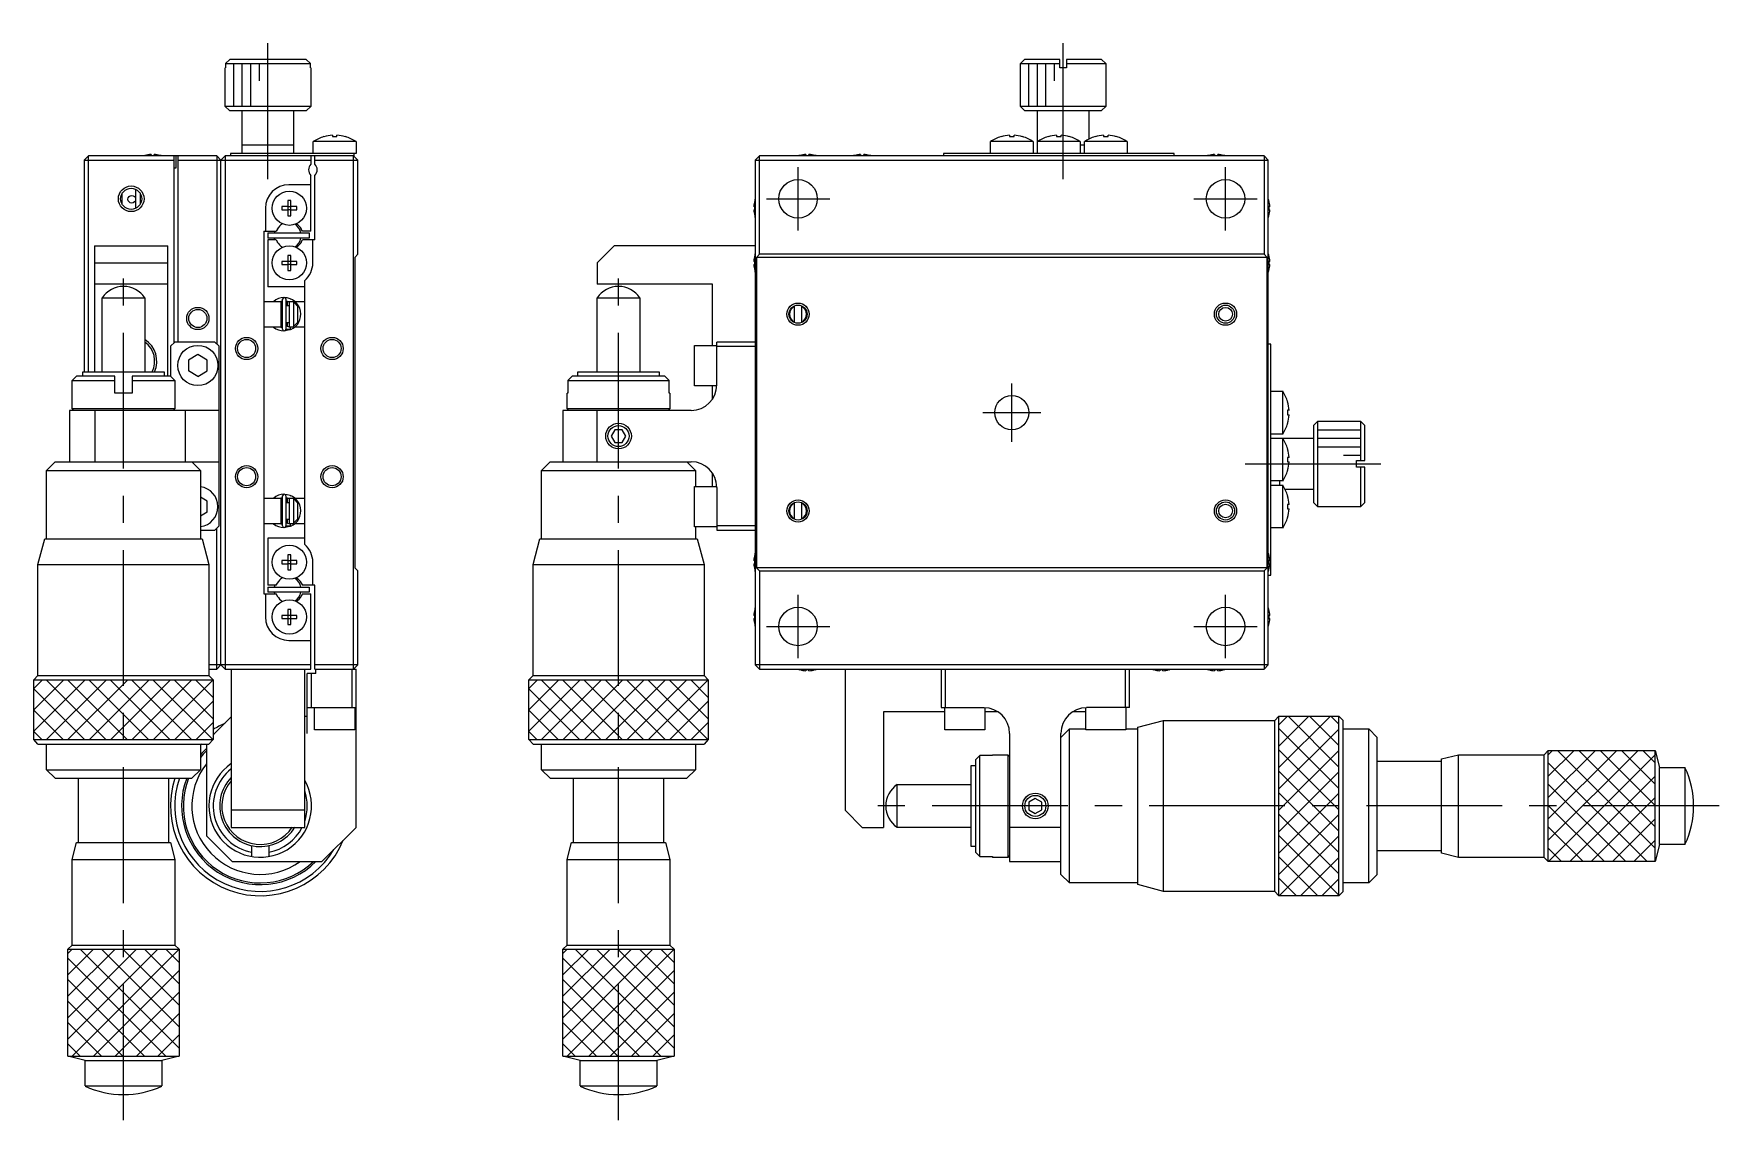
# Model space of a CAD drawing. Extents: x -2 to 409, y -8 to 273.
# Drawn here: x 212.3 to 409.4, y 77.9 to 205 of the extents above; entities that cross this region are included whole.
import ezdxf

# ---------------------------------------------------------------- set-up
doc = ezdxf.new("R2010")
doc.units = 0
doc.header["$LTSCALE"] = 0.5
doc.linetypes.add('CENTER', pattern=[50.8, 31.75, -6.35, 6.35, -6.35])
for name, color, linetype in [('MSM_CENTER', 1, 'CENTER'), ('MSM_CONTINUOUS', 7, 'CONTINUOUS'), ('MSM_NARROW', 5, 'CONTINUOUS')]:
    doc.layers.add(name, color=color, linetype=linetype)

msp = doc.modelspace()

# ---------------------------------------------------------------- linework, layer by layer
at = {"layer": 'MSM_CENTER'}
for p, q in [((239.7, 187.98), (239.7, 204.98)), ((332.7, 187.98), (332.7, 204.98)), ((301.7, 181.97), (301.7, 189.38)), ((351.7, 181.97), (351.7, 189.38)), ((298, 185.67), (305.4, 185.67)), ((348, 185.67), (355.4, 185.67)), ((222.8, 77.93), (222.8, 178.43)), ((280.7, 77.93), (280.7, 178.43)), ((326.7, 157.27), (326.7, 164.07)), ((323.3, 160.67), (330.1, 160.67)), ((354, 154.68), (371, 154.68)), ((301.7, 131.97), (301.7, 139.38)), ((351.7, 131.97), (351.7, 139.38)), ((298, 135.67), (305.4, 135.67)), ((348, 135.67), (355.4, 135.67)), ((409.45, 114.68), (308.95, 114.68))]:
    msp.add_line(p, q, dxfattribs=at)
at = {"layer": 'MSM_CONTINUOUS'}
for p, q in [((235.22, 201.98), (234.72, 201.48)), ((234.72, 201.48), (244.68, 201.48)), ((234.72, 201.48), (234.72, 200.98)), ((244.18, 201.98), (235.22, 201.98)), ((244.68, 201.48), (244.18, 201.98)), ((244.68, 200.98), (244.68, 201.48)), ((327.7, 201.48), (328.2, 201.98)), ((327.7, 201.48), (332.3, 201.48)), ((327.7, 196.48), (327.7, 201.48)), ((332.3, 201.98), (328.2, 201.98)), ((332.3, 200.98), (332.3, 201.98)), ((333.1, 201.98), (333.1, 200.98)), ((337.2, 201.98), (333.1, 201.98)), ((333.1, 201.48), (337.7, 201.48)), ((337.2, 201.98), (337.7, 201.48)), ((337.7, 201.48), (337.7, 196.48)), ((234.72, 200.98), (234.7, 200.98)), ((234.7, 196.48), (234.7, 200.98)), ((244.7, 200.98), (244.68, 200.98)), ((244.7, 200.98), (244.7, 196.48)), ((333.1, 200.98), (332.3, 200.98)), ((244.7, 196.48), (234.7, 196.48)), ((235.2, 195.98), (234.7, 196.48)), ((235.2, 195.98), (244.2, 195.98)), ((236.7, 190.98), (236.7, 195.98)), ((242.7, 195.98), (242.7, 190.98)), ((244.7, 196.48), (244.2, 195.98)), ((337.7, 196.48), (327.7, 196.48)), ((328.2, 195.98), (327.7, 196.48)), ((328.2, 195.98), (337.2, 195.98)), ((329.7, 190.98), (329.7, 195.98)), ((335.7, 195.98), (335.7, 192.66)), ((337.7, 196.48), (337.2, 195.98)), ((236.7, 191.98), (242.7, 191.98)), ((250, 192.37), (245, 192.37)), ((245, 190.98), (245, 192.37)), ((246.24, 192.94), (246.24, 192.94)), ((247.24, 193.11), (247.24, 192.94)), ((247.24, 192.94), (247.76, 192.94)), ((247.76, 192.94), (247.76, 193.11)), ((248.76, 192.94), (248.76, 192.94)), ((250, 192.37), (250, 190.98)), ((329.2, 192.37), (324.2, 192.37)), ((324.2, 190.98), (324.2, 192.37)), ((325.44, 192.94), (325.44, 192.94)), ((326.44, 193.11), (326.44, 192.94)), ((326.44, 192.94), (326.96, 192.94)), ((326.96, 192.94), (326.96, 193.11)), ((327.96, 192.94), (327.96, 192.94)), ((329.2, 192.37), (329.2, 190.98)), ((334.7, 192.37), (329.7, 192.37)), ((330.94, 192.94), (330.94, 192.94)), ((331.94, 193.11), (331.94, 192.94)), ((331.94, 192.94), (332.46, 192.94)), ((332.46, 192.94), (332.46, 193.11)), ((333.46, 192.94), (333.46, 192.94)), ((334.7, 192.37), (334.7, 190.98)), ((334.7, 191.98), (335.2, 191.98)), ((340.2, 192.37), (335.2, 192.37)), ((335.2, 190.98), (335.2, 192.37)), ((336.44, 192.94), (336.44, 192.94)), ((337.44, 193.11), (337.44, 192.94)), ((337.44, 192.94), (337.96, 192.94)), ((337.96, 192.94), (337.96, 193.11)), ((338.96, 192.94), (338.96, 192.94)), ((340.2, 192.37), (340.2, 190.98)), ((218.2, 190.18), (218.7, 190.68)), ((218.2, 190.18), (228.7, 190.18)), ((218.2, 190.18), (218.2, 165.43)), ((233.7, 190.68), (218.7, 190.68)), ((218.7, 165.43), (218.7, 190.68)), ((225.31, 190.75), (225.31, 190.74)), ((226.02, 190.86), (226.02, 190.74)), ((226.02, 190.74), (226.38, 190.74)), ((226.38, 190.74), (226.38, 190.86)), ((227.09, 190.74), (227.09, 190.75)), ((228.7, 190.68), (228.7, 168.83)), ((228.7, 189.28), (228.95, 189.28)), ((228.95, 189.28), (228.95, 190.68)), ((229.2, 168.92), (229.2, 190.68)), ((229.2, 190.18), (244.7, 190.18)), ((234.2, 190.18), (233.7, 190.68)), ((233.7, 190.68), (233.7, 168.73)), ((234.2, 190.18), (234.7, 190.68)), ((234.2, 131.18), (234.2, 190.18)), ((234.7, 190.68), (234.7, 130.68)), ((249.8, 190.68), (234.7, 190.68)), ((235.3, 190.98), (235.3, 190.68)), ((250, 190.98), (235.3, 190.98)), ((244.7, 190.68), (244.7, 189.74)), ((245.2, 189.74), (245.2, 190.68)), ((245.2, 190.18), (250.2, 190.18)), ((249.7, 130.68), (249.7, 190.68)), ((249.7, 190.68), (250.2, 190.18)), ((249.8, 190.68), (249.8, 190.98)), ((250.2, 179.18), (250.2, 190.18)), ((296.7, 190.18), (297.2, 190.68)), ((296.7, 190.18), (356.7, 190.18)), ((296.7, 190.18), (296.7, 131.18)), ((356.2, 190.68), (297.2, 190.68)), ((297.2, 179.18), (297.2, 190.68)), ((301.91, 190.75), (301.91, 190.74)), ((302.62, 190.86), (302.62, 190.74)), ((302.62, 190.74), (302.98, 190.74)), ((302.98, 190.74), (302.98, 190.86)), ((303.69, 190.74), (303.69, 190.75)), ((308.31, 190.75), (308.31, 190.74)), ((309.02, 190.86), (309.02, 190.74)), ((309.02, 190.74), (309.38, 190.74)), ((309.38, 190.74), (309.38, 190.86)), ((310.09, 190.74), (310.09, 190.75)), ((318.7, 190.98), (318.7, 190.68)), ((345.7, 190.98), (318.7, 190.98)), ((345.7, 190.68), (345.7, 190.98)), ((349.71, 190.75), (349.71, 190.74)), ((350.42, 190.86), (350.42, 190.74)), ((350.42, 190.74), (350.78, 190.74)), ((350.78, 190.74), (350.78, 190.86)), ((351.49, 190.74), (351.49, 190.75)), ((356.2, 190.68), (356.2, 179.18)), ((356.2, 190.68), (356.7, 190.18)), ((356.7, 131.18), (356.7, 190.18)), ((244.7, 187.32), (242.15, 187.32)), ((244.7, 181.88), (244.7, 188.41)), ((245.2, 180.88), (245.2, 188.41)), ((222.66, 184.99), (222.66, 186.36)), ((224.2, 186.76), (224.2, 184.59)), ((224.74, 186.36), (224.74, 184.99)), ((242.02, 185.46), (242.02, 184.76)), ((242.38, 185.46), (242.02, 185.46)), ((242.38, 184.76), (242.38, 185.46)), ((296.63, 185.46), (296.63, 185.46)), ((356.77, 185.46), (356.77, 185.46)), ((239.4, 184.57), (239.4, 181.88)), ((241.31, 184.76), (241.31, 184.39)), ((242.02, 184.76), (241.31, 184.76)), ((241.31, 184.39), (242.02, 184.39)), ((242.03, 184.74), (242.02, 184.76)), ((242.03, 184.41), (242.02, 184.39)), ((242.02, 184.39), (242.02, 183.69)), ((242.02, 183.69), (242.38, 183.69)), ((242.37, 184.74), (242.03, 184.74)), ((242.03, 184.74), (242.03, 184.41)), ((242.03, 184.41), (242.37, 184.41)), ((242.37, 184.74), (242.38, 184.76)), ((242.37, 184.41), (242.37, 184.74)), ((242.37, 184.41), (242.38, 184.39)), ((243.09, 184.76), (242.38, 184.76)), ((242.38, 184.39), (243.09, 184.39)), ((242.38, 183.69), (242.38, 184.39)), ((243.09, 184.39), (243.09, 184.76)), ((296.63, 184.76), (296.51, 184.76)), ((296.51, 184.39), (296.63, 184.39)), ((296.63, 184.39), (296.63, 184.76)), ((296.63, 183.69), (296.63, 183.69)), ((356.77, 184.76), (356.77, 184.39)), ((356.89, 184.76), (356.77, 184.76)), ((356.77, 184.39), (356.89, 184.39)), ((356.77, 183.69), (356.77, 183.69)), ((239.2, 181.88), (239.2, 139.48)), ((239.2, 181.88), (240.65, 181.88)), ((239.7, 181.68), (244.5, 181.68)), ((239.7, 181.68), (239.7, 181.07)), ((240.8, 182.14), (240.65, 181.88)), ((243.75, 181.88), (243.6, 182.14)), ((244.7, 181.88), (243.75, 181.88)), ((244.5, 181.68), (244.5, 181.07)), ((219.4, 180.18), (228, 180.18)), ((219.4, 180.18), (219.4, 165.43)), ((228, 164.93), (228, 180.18)), ((244.5, 181.07), (239.7, 181.07)), ((239.7, 180.88), (239.7, 175.38)), ((240.65, 180.88), (239.7, 180.88)), ((240.65, 180.88), (240.8, 180.61)), ((243.6, 180.61), (243.75, 180.88)), ((245.2, 180.88), (243.75, 180.88)), ((244.95, 178.18), (244.95, 180.88)), ((278.2, 178.18), (280.2, 180.18)), ((296.7, 180.18), (280.2, 180.18)), ((219.4, 178.18), (228, 178.18)), ((241.31, 178.36), (241.31, 178)), ((242.02, 178.36), (241.31, 178.36)), ((241.31, 178), (242.02, 178)), ((242.38, 179.06), (242.02, 179.06)), ((242.02, 179.06), (242.02, 178.36)), ((242.03, 178.34), (242.02, 178.36)), ((242.03, 178.01), (242.02, 178)), ((242.02, 178), (242.02, 177.29)), ((242.03, 178.34), (242.03, 178.01)), ((242.37, 178.34), (242.03, 178.34)), ((242.03, 178.01), (242.37, 178.01)), ((242.37, 178.34), (242.38, 178.36)), ((242.37, 178.01), (242.37, 178.34)), ((242.37, 178.01), (242.38, 178)), ((242.38, 178.36), (242.38, 179.06)), ((243.09, 178.36), (242.38, 178.36)), ((242.38, 178), (243.09, 178)), ((242.38, 177.29), (242.38, 178)), ((243.09, 178), (243.09, 178.36)), ((250.2, 179.18), (249.85, 178.82)), ((249.85, 178.82), (249.85, 142.53)), ((278.2, 178.18), (278.2, 175.68)), ((296.63, 178.36), (296.51, 178.36)), ((296.51, 178), (296.63, 178)), ((296.63, 179.06), (296.63, 179.06)), ((296.63, 178), (296.63, 178.36)), ((297.2, 179.18), (296.85, 178.82)), ((356.55, 178.82), (296.85, 178.82)), ((296.85, 178.82), (296.85, 142.53)), ((356.2, 179.18), (297.2, 179.18)), ((356.55, 178.82), (356.2, 179.18)), ((356.55, 142.53), (356.55, 178.82)), ((356.77, 179.06), (356.77, 179.06)), ((356.77, 178.36), (356.77, 178)), ((356.89, 178.36), (356.77, 178.36)), ((356.77, 178), (356.89, 178)), ((228, 175.68), (219.4, 175.68)), ((242.02, 177.29), (242.38, 177.29)), ((244, 145.25), (244, 176.1)), ((291.7, 175.68), (278.2, 175.68)), ((291.7, 168.53), (291.7, 175.68)), ((296.63, 177.29), (296.63, 177.29)), ((356.77, 177.29), (356.77, 177.29)), ((220.3, 174.08), (225.3, 174.08)), ((220.3, 165.43), (220.3, 174.08)), ((225.3, 174.08), (225.3, 165.43)), ((239.2, 173.68), (241.2, 173.68)), ((244, 175.38), (239.7, 175.38)), ((241.2, 173.68), (241.19, 173.68)), ((241.4, 173.72), (241.2, 173.68)), ((241.2, 173.68), (241.2, 170.67)), ((241.4, 170.42), (241.4, 173.93)), ((241.8, 173.93), (241.8, 170.42)), ((242.2, 173.61), (241.8, 173.72)), ((242, 173.18), (242, 173.61)), ((242.2, 170.67), (242.2, 173.68)), ((242.2, 173.68), (242.7, 173.68)), ((242.31, 173.99), (242.36, 173.96)), ((242.7, 173.68), (242.7, 170.67)), ((243.2, 173.09), (242.7, 173.62)), ((242.84, 173.68), (244, 173.68)), ((278.2, 174.08), (283.2, 174.08)), ((278.2, 165.43), (278.2, 174.08)), ((283.2, 174.08), (283.2, 165.43)), ((241.2, 173.18), (241.4, 173.18)), ((241.8, 173.18), (242.2, 173.18)), ((243.2, 171.26), (243.2, 173.09)), ((301.3, 171.18), (301.3, 173.17)), ((302.1, 173.17), (302.1, 171.18)), ((241.2, 170.67), (239.2, 170.67)), ((241.19, 170.67), (241.2, 170.67)), ((241.4, 171.18), (241.2, 171.18)), ((241.2, 170.67), (241.4, 170.63)), ((242.31, 170.37), (241.63, 170.23)), ((242.36, 170.39), (241.79, 170.4)), ((242.2, 171.18), (241.8, 171.18)), ((242, 170.74), (242, 171.18)), ((242.7, 170.67), (242.2, 170.67)), ((242.31, 170.61), (242.28, 170.67)), ((242.37, 170.39), (242.31, 170.61)), ((242.37, 170.39), (242.36, 170.39)), ((242.4, 170.4), (242.37, 170.39)), ((242.37, 170.39), (242.37, 170.39)), ((242.37, 170.39), (242.37, 170.39)), ((242.7, 170.73), (243.2, 171.26)), ((244, 170.67), (242.84, 170.67)), ((228.3, 168.43), (228.8, 168.92)), ((228.3, 168.43), (228.3, 164.93)), ((233.5, 168.92), (228.8, 168.92)), ((233.5, 168.92), (234, 168.43)), ((234, 147.43), (234, 168.43)), ((289.6, 163.82), (289.6, 168.53)), ((289.6, 168.53), (292.2, 168.53)), ((292.2, 163.93), (292.2, 168.92)), ((296.7, 168.92), (292.2, 168.92)), ((292.2, 168.43), (296.7, 168.43)), ((357, 168.67), (356.7, 168.67)), ((357, 141.68), (357, 168.67)), ((231.5, 167.45), (230.4, 166.81)), ((230.4, 166.81), (230.4, 165.54)), ((232.6, 166.81), (231.5, 167.45)), ((232.6, 165.54), (232.6, 166.81)), ((216.8, 164.43), (217.3, 164.93)), ((216.8, 164.43), (221.8, 164.43)), ((216.8, 161.13), (216.8, 164.43)), ((221.8, 164.93), (217.3, 164.93)), ((218.05, 165.43), (227.55, 165.43)), ((218.05, 164.93), (218.05, 165.43)), ((221.8, 162.93), (221.8, 164.93)), ((223.8, 164.93), (223.8, 162.93)), ((228.3, 164.93), (223.8, 164.93)), ((223.8, 164.43), (228.8, 164.43)), ((227.55, 165.43), (227.55, 164.93)), ((228.3, 164.93), (228.8, 164.43)), ((228.8, 164.43), (228.8, 161.13)), ((231.5, 164.9), (230.4, 165.54)), ((231.5, 164.9), (232.6, 165.54)), ((275.29, 164.93), (274.78, 164.43)), ((274.78, 164.43), (286.62, 164.43)), ((274.78, 164.43), (274.78, 162.93)), ((286.11, 164.93), (275.29, 164.93)), ((275.95, 165.43), (285.45, 165.43)), ((275.95, 164.93), (275.95, 165.43)), ((285.45, 165.43), (285.45, 164.93)), ((286.62, 164.43), (286.11, 164.93)), ((286.62, 162.93), (286.62, 164.43)), ((292.2, 163.82), (289.6, 163.82)), ((291.7, 162.27), (291.7, 163.82)), ((223.8, 162.93), (221.8, 162.93)), ((274.78, 162.93), (274.7, 162.93)), ((274.7, 161.13), (274.7, 162.93)), ((286.7, 162.93), (286.62, 162.93)), ((286.7, 162.93), (286.7, 161.13)), ((357, 163.18), (358.39, 163.18)), ((358.39, 158.17), (358.39, 163.18)), ((358.97, 161.94), (358.96, 161.93)), ((234, 160.93), (216.5, 160.93)), ((216.5, 160.93), (216.5, 154.93)), ((228.8, 161.13), (216.8, 161.13)), ((217, 160.93), (216.8, 161.13)), ((219.5, 154.93), (219.5, 160.93)), ((228.8, 161.13), (228.6, 160.93)), ((230, 160.93), (230, 154.93)), ((274.2, 160.93), (274.2, 154.93)), ((289.2, 160.93), (274.2, 160.93)), ((286.7, 161.13), (274.7, 161.13)), ((274.9, 160.93), (274.7, 161.13)), ((278.2, 154.93), (278.2, 160.93)), ((286.7, 161.13), (286.5, 160.93)), ((358.96, 160.94), (358.96, 160.42)), ((359.13, 160.94), (358.96, 160.94)), ((358.96, 160.42), (359.13, 160.42)), ((280.27, 158.67), (279.83, 157.93)), ((279.83, 157.93), (280.27, 157.18)), ((281.13, 158.67), (280.27, 158.67)), ((281.57, 157.93), (281.13, 158.67)), ((281.13, 157.18), (281.57, 157.93)), ((358.39, 158.17), (357, 158.17)), ((358.96, 159.42), (358.97, 159.41)), ((362, 159.18), (362.5, 159.68)), ((362, 159.18), (362, 150.17)), ((362.5, 149.67), (362.5, 159.68)), ((362.5, 159.68), (367.5, 159.68)), ((367.5, 159.68), (367.5, 155.07)), ((367.5, 159.68), (368, 159.18)), ((368, 155.07), (368, 159.18)), ((280.27, 157.18), (281.13, 157.18)), ((357, 157.68), (362, 157.68)), ((358.39, 152.68), (358.39, 157.68)), ((358.97, 156.44), (358.96, 156.43)), ((213.8, 153.92), (214.8, 154.93)), ((213.8, 153.92), (231.8, 153.92)), ((213.8, 145.93), (213.8, 153.92)), ((214.8, 154.93), (234, 154.93)), ((230.8, 154.93), (231.8, 153.92)), ((231.8, 153.92), (231.8, 145.93)), ((271.7, 153.92), (272.7, 154.93)), ((271.7, 153.92), (289.7, 153.92)), ((271.7, 145.93), (271.7, 153.92)), ((272.7, 154.93), (289.2, 154.93)), ((288.7, 154.93), (289.7, 153.92)), ((289.7, 153.92), (289.7, 152.03)), ((358.96, 155.44), (358.96, 154.92)), ((359.13, 155.44), (358.96, 155.44)), ((358.96, 154.92), (359.13, 154.92)), ((358.96, 153.92), (358.97, 153.91)), ((367, 154.28), (367, 155.07)), ((367, 155.07), (368, 155.07)), ((368, 154.28), (367, 154.28)), ((367.5, 154.28), (367.5, 149.67)), ((368, 150.17), (368, 154.28)), ((289.6, 147.32), (289.6, 152.03)), ((289.6, 152.03), (292.2, 152.03)), ((291.7, 152.03), (291.7, 153.58)), ((292.2, 151.93), (292.2, 146.93)), ((358.39, 152.68), (357, 152.68)), ((357, 152.17), (358.39, 152.17)), ((358, 152.68), (358, 152.17)), ((358.39, 147.18), (358.39, 152.17)), ((232.6, 150.31), (231.8, 150.77)), ((232.6, 149.04), (232.6, 150.31)), ((239.2, 150.68), (241.2, 150.68)), ((241.2, 150.68), (241.19, 150.68)), ((241.4, 150.72), (241.2, 150.68)), ((241.2, 150.68), (241.2, 147.67)), ((241.2, 150.17), (241.4, 150.17)), ((241.4, 147.43), (241.4, 150.93)), ((241.8, 150.93), (241.8, 147.43)), ((242.2, 150.61), (241.8, 150.72)), ((241.8, 150.17), (242.2, 150.17)), ((242, 150.17), (242, 150.61)), ((242.2, 147.67), (242.2, 150.68)), ((242.2, 150.68), (242.7, 150.68)), ((242.31, 150.99), (242.36, 150.96)), ((242.7, 150.68), (242.7, 147.67)), ((243.2, 150.09), (242.7, 150.62)), ((242.84, 150.68), (244, 150.68)), ((243.2, 148.26), (243.2, 150.09)), ((301.3, 148.18), (301.3, 150.17)), ((302.1, 150.17), (302.1, 148.18)), ((362, 151.68), (358.68, 151.68)), ((358.97, 150.94), (358.96, 150.93)), ((358.96, 149.94), (358.96, 149.42)), ((359.13, 149.94), (358.96, 149.94)), ((362.5, 149.67), (362, 150.17)), ((368, 150.17), (367.5, 149.67)), ((232.6, 149.04), (231.8, 148.58)), ((241.4, 148.18), (241.2, 148.18)), ((242.2, 148.18), (241.8, 148.18)), ((242, 147.74), (242, 148.18)), ((242.7, 147.73), (243.2, 148.26)), ((358.96, 149.42), (359.13, 149.42)), ((358.96, 148.42), (358.97, 148.41)), ((367.5, 149.67), (362.5, 149.67)), ((212.8, 142.93), (213.6, 145.93)), ((213.6, 145.93), (232, 145.93)), ((231.8, 146.93), (233.5, 146.93)), ((232, 145.93), (232.8, 142.93)), ((234, 147.43), (233.5, 146.93)), ((233.7, 130.68), (233.7, 147.13)), ((241.2, 147.67), (239.2, 147.67)), ((244, 145.98), (239.7, 145.98)), ((239.7, 145.98), (239.7, 140.48)), ((241.19, 147.67), (241.2, 147.67)), ((241.2, 147.67), (241.4, 147.63)), ((242.31, 147.37), (241.63, 147.23)), ((242.36, 147.39), (241.79, 147.4)), ((242.7, 147.67), (242.2, 147.67)), ((242.31, 147.61), (242.28, 147.67)), ((242.37, 147.39), (242.31, 147.61)), ((242.37, 147.39), (242.36, 147.39)), ((242.4, 147.4), (242.37, 147.39)), ((242.37, 147.39), (242.37, 147.39)), ((242.37, 147.39), (242.37, 147.39)), ((244, 147.67), (242.84, 147.67)), ((270.7, 142.93), (271.5, 145.93)), ((271.5, 145.93), (289.9, 145.93)), ((292.2, 147.32), (289.6, 147.32)), ((289.7, 147.32), (289.7, 145.93)), ((289.9, 145.93), (290.7, 142.93)), ((296.7, 147.43), (292.2, 147.43)), ((292.2, 146.93), (296.7, 146.93)), ((358.39, 147.18), (357, 147.18)), ((242.38, 144.06), (242.02, 144.06)), ((242.02, 144.06), (242.02, 143.36)), ((242.38, 143.36), (242.38, 144.06)), ((296.63, 144.06), (296.63, 144.06)), ((356.77, 144.06), (356.77, 144.06)), ((212.8, 142.93), (232.8, 142.93)), ((212.8, 129.93), (212.8, 142.93)), ((232.8, 142.93), (232.8, 129.93)), ((241.31, 143.36), (241.31, 143)), ((242.02, 143.36), (241.31, 143.36)), ((241.31, 143), (242.02, 143)), ((242.03, 143.34), (242.02, 143.36)), ((242.03, 143.01), (242.02, 143)), ((242.02, 143), (242.02, 142.29)), ((242.02, 142.29), (242.38, 142.29)), ((242.03, 143.34), (242.03, 143.01)), ((242.37, 143.34), (242.03, 143.34)), ((242.03, 143.01), (242.37, 143.01)), ((242.37, 143.34), (242.38, 143.36)), ((242.37, 143.01), (242.37, 143.34)), ((242.37, 143.01), (242.38, 143)), ((243.09, 143.36), (242.38, 143.36)), ((242.38, 143), (243.09, 143)), ((242.38, 142.29), (242.38, 143)), ((243.09, 143), (243.09, 143.36)), ((244.95, 140.48), (244.95, 143.18)), ((249.85, 142.53), (250.2, 142.18)), ((250.2, 131.18), (250.2, 142.18)), ((270.7, 142.93), (290.7, 142.93)), ((270.7, 129.93), (270.7, 142.93)), ((290.7, 142.93), (290.7, 129.93)), ((296.63, 143.36), (296.51, 143.36)), ((296.51, 143), (296.63, 143)), ((296.63, 143), (296.63, 143.36)), ((296.63, 142.29), (296.63, 142.29)), ((356.55, 142.53), (296.85, 142.53)), ((296.85, 142.53), (297.2, 142.18)), ((297.2, 142.18), (356.2, 142.18)), ((297.2, 142.18), (297.2, 130.68)), ((356.2, 142.18), (356.55, 142.53)), ((356.2, 142.18), (356.2, 130.68)), ((356.77, 143.36), (356.77, 143)), ((356.89, 143.36), (356.77, 143.36)), ((356.77, 143), (356.89, 143)), ((356.77, 142.29), (356.77, 142.29)), ((240.65, 140.48), (239.7, 140.48)), ((239.7, 140.28), (244.5, 140.28)), ((239.7, 140.28), (239.7, 139.68)), ((240.65, 140.48), (240.8, 140.74)), ((243.6, 140.74), (243.75, 140.48)), ((245.2, 140.48), (243.75, 140.48)), ((244.5, 140.28), (244.5, 139.68)), ((245.2, 130.68), (245.2, 140.48)), ((356.7, 141.68), (357, 141.68)), ((239.2, 139.48), (240.65, 139.48)), ((239.4, 139.48), (239.4, 136.78)), ((244.5, 139.68), (239.7, 139.68)), ((240.8, 139.21), (240.65, 139.48)), ((243.75, 139.48), (243.6, 139.21)), ((243.75, 139.48), (244.7, 139.48)), ((244.7, 130.68), (244.7, 139.48)), ((241.31, 136.96), (241.31, 136.59)), ((242.02, 136.96), (241.31, 136.96)), ((241.31, 136.59), (242.02, 136.59)), ((242.02, 137.66), (242.02, 136.96)), ((242.38, 137.66), (242.02, 137.66)), ((242.03, 136.94), (242.02, 136.96)), ((242.03, 136.61), (242.02, 136.59)), ((242.02, 136.59), (242.02, 135.89)), ((242.37, 136.94), (242.03, 136.94)), ((242.03, 136.94), (242.03, 136.61)), ((242.03, 136.61), (242.37, 136.61)), ((242.37, 136.94), (242.38, 136.96)), ((242.37, 136.61), (242.37, 136.94)), ((242.37, 136.61), (242.38, 136.59)), ((242.38, 136.96), (242.38, 137.66)), ((243.09, 136.96), (242.38, 136.96)), ((242.38, 136.59), (243.09, 136.59)), ((242.38, 135.89), (242.38, 136.59)), ((243.09, 136.59), (243.09, 136.96)), ((296.63, 136.96), (296.51, 136.96)), ((296.51, 136.59), (296.63, 136.59)), ((296.63, 137.66), (296.63, 137.66)), ((296.63, 136.59), (296.63, 136.96)), ((356.77, 137.66), (356.77, 137.66)), ((356.77, 136.96), (356.77, 136.59)), ((356.89, 136.96), (356.77, 136.96)), ((356.77, 136.59), (356.89, 136.59)), ((242.02, 135.89), (242.38, 135.89)), ((296.63, 135.89), (296.63, 135.89)), ((356.77, 135.89), (356.77, 135.89)), ((242.15, 134.03), (244.7, 134.03)), ((244.7, 131.18), (232.8, 131.18)), ((232.8, 130.68), (233.7, 130.68)), ((234.2, 131.18), (233.7, 130.68)), ((234.2, 131.18), (234.7, 130.68)), ((234.7, 130.68), (244.7, 130.68)), ((235.4, 130.68), (235.4, 112.17)), ((244, 112.17), (244, 130.68)), ((245.3, 130.17), (244.3, 130.17)), ((244.3, 123.17), (244.3, 130.17)), ((244.8, 126.18), (244.8, 130.17)), ((250.2, 131.18), (245.2, 131.18)), ((245.2, 130.68), (250, 130.68)), ((245.3, 130.17), (245.3, 130.68)), ((249.5, 130.68), (249.5, 126.18)), ((250.2, 131.18), (249.7, 130.68)), ((250, 112.17), (250, 130.68)), ((356.7, 131.18), (296.7, 131.18)), ((297.2, 130.68), (296.7, 131.18)), ((297.2, 130.68), (356.2, 130.68)), ((301.91, 130.61), (301.91, 130.6)), ((302.62, 130.61), (302.62, 130.49)), ((302.98, 130.61), (302.62, 130.61)), ((302.98, 130.49), (302.98, 130.61)), ((303.69, 130.6), (303.69, 130.61)), ((307.2, 130.68), (307.2, 114.17)), ((318.45, 130.68), (318.45, 126.18)), ((318.95, 126.18), (318.95, 130.68)), ((339.95, 130.68), (339.95, 126.18)), ((340.45, 126.18), (340.45, 130.68)), ((343.31, 130.61), (343.31, 130.6)), ((344.02, 130.61), (344.02, 130.49)), ((344.38, 130.61), (344.02, 130.61)), ((344.38, 130.49), (344.38, 130.61)), ((345.09, 130.6), (345.09, 130.61)), ((349.71, 130.61), (349.71, 130.6)), ((350.42, 130.61), (350.42, 130.49)), ((350.78, 130.61), (350.42, 130.61)), ((350.78, 130.49), (350.78, 130.61)), ((351.49, 130.6), (351.49, 130.61)), ((356.7, 131.18), (356.2, 130.68)), ((212.3, 129.42), (212.8, 129.93)), ((212.3, 129.42), (233.3, 129.42)), ((212.3, 122.43), (212.3, 129.42)), ((212.8, 129.93), (232.8, 129.93)), ((232.8, 129.93), (233.3, 129.42)), ((233.3, 129.42), (233.3, 122.43)), ((270.2, 129.42), (270.7, 129.93)), ((270.2, 129.42), (291.2, 129.42)), ((270.2, 122.43), (270.2, 129.42)), ((270.7, 129.93), (290.7, 129.93)), ((290.7, 129.93), (291.2, 129.42)), ((291.2, 129.42), (291.2, 122.43)), ((233.3, 122.98), (235.4, 125.08)), ((244, 125.17), (244.3, 125.17)), ((244.3, 126.18), (250, 126.18)), ((245.15, 123.58), (245.15, 126.18)), ((249.85, 126.18), (249.85, 123.58)), ((311.7, 125.67), (311.7, 112.17)), ((318.85, 125.67), (311.7, 125.67)), ((318.45, 126.18), (323.45, 126.18)), ((318.85, 123.58), (318.85, 126.18)), ((323.55, 126.17), (323.55, 123.58)), ((325.11, 125.67), (323.55, 125.67)), ((335.35, 125.67), (333.79, 125.67)), ((335.35, 123.58), (335.35, 126.17)), ((340.45, 126.18), (335.45, 126.18)), ((340.05, 126.18), (340.05, 123.58)), ((341.45, 123.88), (344.45, 124.68)), ((344.45, 104.67), (344.45, 124.68)), ((344.45, 124.68), (357.45, 124.68)), ((357.45, 124.68), (357.95, 125.17)), ((357.45, 104.67), (357.45, 124.68)), ((357.95, 104.18), (357.95, 125.17)), ((357.95, 125.17), (364.95, 125.17)), ((364.95, 104.18), (364.95, 125.17)), ((364.95, 125.17), (365.45, 124.68)), ((365.45, 104.67), (365.45, 124.68)), ((212.3, 122.43), (233.3, 122.43)), ((212.8, 121.92), (212.3, 122.43)), ((233.3, 122.43), (232.8, 121.92)), ((249.85, 123.58), (245.15, 123.58)), ((270.2, 122.43), (291.2, 122.43)), ((270.7, 121.92), (270.2, 122.43)), ((291.2, 122.43), (290.7, 121.92)), ((323.55, 123.58), (318.85, 123.58)), ((326.45, 123.17), (326.45, 108.17)), ((332.45, 122.67), (333.45, 123.68)), ((332.45, 106.68), (332.45, 123.17)), ((333.45, 105.67), (333.45, 123.68)), ((333.45, 123.68), (335.35, 123.68)), ((340.05, 123.58), (335.35, 123.58)), ((340.05, 123.68), (341.45, 123.68)), ((341.45, 105.48), (341.45, 123.88)), ((365.45, 123.68), (368.45, 123.68)), ((368.45, 105.67), (368.45, 123.68)), ((368.45, 123.68), (369.45, 122.67)), ((369.45, 106.68), (369.45, 122.67)), ((212.8, 121.92), (232.8, 121.92)), ((213.8, 118.92), (213.8, 121.92)), ((231.8, 121.92), (231.8, 118.92)), ((232.5, 121.92), (232.5, 111.17)), ((270.7, 121.92), (290.7, 121.92)), ((271.7, 118.92), (271.7, 121.92)), ((289.7, 121.92), (289.7, 118.92)), ((322.95, 120.59), (322.45, 120.08)), ((324.45, 120.59), (322.95, 120.59)), ((322.95, 108.76), (322.95, 120.59)), ((324.45, 120.67), (324.45, 120.59)), ((324.45, 120.67), (326.25, 120.67)), ((326.25, 120.67), (326.25, 108.67)), ((326.25, 120.67), (326.45, 120.48)), ((376.95, 120.17), (378.95, 120.67)), ((378.95, 108.67), (378.95, 120.67)), ((378.95, 120.67), (388.95, 120.67)), ((388.95, 120.67), (389.45, 121.17)), ((388.95, 108.67), (388.95, 120.67)), ((389.45, 108.17), (389.45, 121.17)), ((389.45, 121.17), (401.95, 121.17)), ((401.95, 108.17), (401.95, 121.17)), ((401.95, 121.17), (402.45, 119.18)), ((213.8, 118.92), (231.8, 118.92)), ((214.8, 117.92), (213.8, 118.92)), ((231.8, 118.92), (230.8, 117.92)), ((271.7, 118.92), (289.7, 118.92)), ((272.7, 117.92), (271.7, 118.92)), ((289.7, 118.92), (288.7, 117.92)), ((321.95, 109.92), (321.95, 119.42)), ((321.95, 119.42), (322.45, 119.42)), ((322.45, 120.08), (322.45, 109.27)), ((369.45, 119.93), (376.95, 119.93)), ((376.95, 109.17), (376.95, 120.17)), ((402.45, 110.18), (402.45, 119.18)), ((402.45, 119.18), (405.44, 119.18)), ((405.44, 110.18), (405.44, 119.18)), ((214.8, 117.92), (230.8, 117.92)), ((217.55, 110.42), (217.55, 117.92)), ((228.05, 117.92), (228.05, 110.42)), ((272.7, 117.92), (288.7, 117.92)), ((275.45, 110.42), (275.45, 117.92)), ((285.95, 117.92), (285.95, 110.42)), ((313.29, 112.17), (313.29, 117.17)), ((313.29, 117.17), (321.95, 117.17)), ((329.45, 115.54), (328.7, 115.11)), ((328.7, 115.11), (328.7, 114.24)), ((330.2, 115.11), (329.45, 115.54)), ((330.2, 114.24), (330.2, 115.11)), ((244, 114.17), (235.4, 114.17)), ((309.2, 112.17), (307.2, 114.17)), ((328.7, 114.24), (329.45, 113.81)), ((329.45, 113.81), (330.2, 114.24)), ((216.8, 108.42), (217.3, 110.42)), ((217.3, 110.42), (228.3, 110.42)), ((228.3, 110.42), (228.8, 108.42)), ((235.5, 108.17), (232.5, 111.17)), ((235.4, 112.17), (244, 112.17)), ((250, 112.17), (246, 108.17)), ((274.7, 108.42), (275.2, 110.42)), ((275.2, 110.42), (286.2, 110.42)), ((286.2, 110.42), (286.7, 108.42)), ((309.2, 112.17), (311.7, 112.17)), ((321.95, 112.17), (313.29, 112.17)), ((332.45, 112.17), (326.45, 112.17)), ((237.8, 108.76), (237.8, 110.03)), ((239.8, 110.03), (239.8, 108.76)), ((322.45, 109.92), (321.95, 109.92)), ((322.45, 109.27), (322.95, 108.76)), ((322.95, 108.76), (324.45, 108.76)), ((324.45, 108.76), (324.45, 108.67)), ((326.25, 108.67), (324.45, 108.67)), ((326.45, 108.88), (326.25, 108.67)), ((376.95, 109.42), (369.45, 109.42)), ((378.95, 108.67), (376.95, 109.17)), ((388.95, 108.67), (378.95, 108.67)), ((389.45, 108.17), (388.95, 108.67)), ((402.45, 110.18), (401.95, 108.17)), ((405.44, 110.18), (402.45, 110.18)), ((216.8, 108.42), (228.8, 108.42)), ((216.8, 98.42), (216.8, 108.42)), ((228.8, 108.42), (228.8, 98.42)), ((235.5, 108.17), (246, 108.17)), ((274.7, 108.42), (286.7, 108.42)), ((274.7, 98.42), (274.7, 108.42)), ((286.7, 108.42), (286.7, 98.42)), ((326.45, 108.17), (332.45, 108.17)), ((333.45, 105.67), (332.45, 106.68)), ((369.45, 106.68), (368.45, 105.67)), ((401.95, 108.17), (389.45, 108.17)), ((341.45, 105.67), (333.45, 105.67)), ((344.45, 104.67), (341.45, 105.48)), ((357.45, 104.67), (344.45, 104.67)), ((357.95, 104.18), (357.45, 104.67)), ((365.45, 104.67), (364.95, 104.18)), ((368.45, 105.67), (365.45, 105.67)), ((364.95, 104.18), (357.95, 104.18)), ((216.3, 97.92), (216.8, 98.42)), ((216.3, 97.92), (229.3, 97.92)), ((216.3, 85.42), (216.3, 97.92)), ((216.8, 98.42), (228.8, 98.42)), ((228.8, 98.42), (229.3, 97.92)), ((229.3, 97.92), (229.3, 85.42)), ((274.2, 97.92), (274.7, 98.42)), ((274.2, 97.92), (287.2, 97.92)), ((274.2, 85.42), (274.2, 97.92)), ((274.7, 98.42), (286.7, 98.42)), ((286.7, 98.42), (287.2, 97.92)), ((287.2, 97.92), (287.2, 85.42)), ((216.3, 85.42), (229.3, 85.42)), ((218.3, 84.92), (216.3, 85.42)), ((218.3, 84.92), (227.3, 84.92)), ((218.3, 81.94), (218.3, 84.92)), ((229.3, 85.42), (227.3, 84.92)), ((227.3, 84.92), (227.3, 81.94)), ((274.2, 85.42), (287.2, 85.42)), ((276.2, 84.92), (274.2, 85.42)), ((276.2, 84.92), (285.2, 84.92)), ((276.2, 81.94), (276.2, 84.92)), ((287.2, 85.42), (285.2, 84.92)), ((285.2, 84.92), (285.2, 81.94)), ((218.3, 81.94), (227.3, 81.94)), ((276.2, 81.94), (285.2, 81.94))]:
    msp.add_line(p, q, dxfattribs=at)
for centre, radius in [((301.7, 185.67), 2.25), ((351.7, 185.67), 2.25), ((223.7, 185.67), 1.23), ((223.77, 185.62), 0.454), ((242.2, 184.57), 2), ((242.2, 178.18), 2), ((231.5, 171.68), 1.06), ((301.7, 172.18), 1.06), ((351.7, 172.18), 1.06), ((351.7, 172.18), 0.8), ((231.5, 166.18), 2.35), ((237.2, 168.17), 1.06), ((247.2, 168.17), 1.06), ((326.7, 160.67), 2), ((280.7, 157.93), 1.23), ((237.2, 153.18), 1.06), ((247.2, 153.18), 1.06), ((301.7, 149.17), 1.06), ((351.7, 149.17), 1.06), ((351.7, 149.17), 0.8), ((242.2, 143.18), 2), ((242.2, 136.78), 2), ((301.7, 135.67), 2.25), ((351.7, 135.67), 2.25), ((329.45, 114.68), 1.23)]:
    msp.add_circle(centre, radius, dxfattribs=at)
for centre, radius, start, end in [((247.5, 188.62), 4.5, 106.2858, 123.749), ((247.5, 188.62), 4.49, 93.3178, 106.2694), ((247.5, 188.62), 4.49, 73.7306, 86.6822), ((247.5, 188.62), 4.5, 56.251, 73.7142), ((326.7, 188.62), 4.5, 106.2858, 123.749), ((326.7, 188.62), 4.49, 93.3178, 106.2694), ((326.7, 188.62), 4.49, 73.7306, 86.6822), ((326.7, 188.62), 4.5, 56.251, 73.7142), ((332.2, 188.62), 4.5, 106.2858, 123.749), ((332.2, 188.62), 4.49, 93.3178, 106.2694), ((332.2, 188.62), 4.49, 73.7306, 86.6822), ((332.2, 188.62), 4.5, 56.251, 73.7142), ((337.7, 188.62), 4.5, 106.2858, 123.749), ((337.7, 188.62), 4.49, 93.3178, 106.2694), ((337.7, 188.62), 4.49, 73.7306, 86.6822), ((337.7, 188.62), 4.5, 56.251, 73.7142), ((226.2, 187.68), 3.19, 93.2297, 106.1067), ((226.2, 187.68), 3.19, 73.8933, 86.7703), ((226.2, 187.68), 3.2, 69.6359, 73.8775), ((245.45, 189.07), 1, 138.5904, 221.4096), ((244.45, 189.07), 1, 318.5904, 41.4096), ((302.8, 187.68), 3.2, 106.1225, 110.3641), ((302.8, 187.68), 3.19, 93.2297, 106.1067), ((302.8, 187.68), 3.19, 73.8933, 86.7703), ((302.8, 187.68), 3.2, 69.6359, 73.8775), ((309.2, 187.68), 3.2, 106.1225, 110.3641), ((309.2, 187.68), 3.19, 93.2297, 106.1067), ((309.2, 187.68), 3.19, 73.8933, 86.7703), ((309.2, 187.68), 3.2, 69.6359, 73.8775), ((350.6, 187.68), 3.2, 106.1225, 110.3641), ((350.6, 187.68), 3.19, 93.2297, 106.1067), ((350.6, 187.68), 3.19, 73.8933, 86.7703), ((350.6, 187.68), 3.2, 69.6359, 73.8775), ((242.15, 184.57), 2.75, 90, 180), ((299.7, 184.57), 3.19, 163.8933, 176.7703), ((299.7, 184.57), 3.2, 159.6359, 163.8775), ((353.7, 184.57), 3.2, 16.1225, 20.3641), ((353.7, 184.57), 3.19, 3.2297, 16.1067), ((299.7, 184.57), 3.19, 183.2297, 196.1067), ((299.7, 184.57), 3.2, 196.1225, 200.3641), ((353.7, 184.57), 3.2, 339.6359, 343.8775), ((353.7, 184.57), 3.19, 343.8933, 356.7703), ((242, 181.37), 1.59, 161.6415, 169.1069), ((242.31, 181.26), 1.75, 121.8815, 150), ((242, 181.37), 1.59, 10.8931, 56.246), ((242.09, 181.26), 1.75, 30, 58.1185), ((242, 181.37), 1.59, 190.893, 198.3584), ((242.31, 181.49), 1.75, 210, 238.1185), ((242, 181.37), 1.59, 303.7541, 349.107), ((242.09, 181.49), 1.75, 301.8815, 330), ((242.2, 178.18), 2.75, 310.8852, 0), ((299.7, 178.18), 3.19, 163.8933, 176.7703), ((299.7, 178.18), 3.19, 183.2297, 196.1067), ((299.7, 178.18), 3.2, 159.6359, 163.8775), ((353.7, 178.18), 3.2, 16.1225, 20.3641), ((353.7, 178.18), 3.19, 3.2297, 16.1067), ((353.7, 178.18), 3.19, 343.8933, 356.7703), ((299.7, 178.18), 3.2, 196.1225, 200.3641), ((353.7, 178.18), 3.2, 339.6359, 343.8775), ((222.8, 172.43), 3, 33.5573, 146.4427), ((241.6, 172.18), 1.94, 90.7703, 129.5047), ((241.6, 173.93), 0.195, 0, 180), ((241.6, 172.17), 1.94, 293.1502, 89.2258), ((242.09, 173.33), 0.3, 70.0728, 181.0224), ((280.7, 172.43), 3, 33.5573, 146.4427), ((301.7, 172.18), 1, 113.5782, 246.4218), ((301.7, 172.18), 1, 293.5782, 66.4218), ((241.6, 172.18), 1.95, 230.5799, 269.2393), ((241.6, 170.42), 0.195, 180, 0), ((242.1, 171.02), 0.3, 181.8012, 288.1741), ((223.7, 166.68), 3, 335.3757, 57.769), ((223.7, 166.68), 2.75, 332.9643, 54.4215), ((289.2, 163.93), 3, 270, 0), ((354.65, 160.67), 4.5, 16.2858, 33.749), ((354.65, 160.67), 4.49, 3.3178, 16.2694), ((354.65, 160.67), 4.49, 343.7306, 356.6822), ((354.65, 160.67), 4.5, 326.251, 343.7142), ((354.65, 155.17), 4.5, 16.2858, 33.749), ((354.65, 155.17), 4.49, 3.3178, 16.2694), ((289.2, 151.93), 3, 0, 90), ((354.65, 155.17), 4.5, 326.251, 343.7142), ((354.65, 155.17), 4.49, 343.7306, 356.6822), ((231.5, 149.67), 2.35, 277.3344, 82.6656), ((354.65, 149.67), 4.5, 16.2858, 33.749), ((241.6, 149.18), 1.94, 90.7703, 129.5047), ((241.6, 150.93), 0.195, 0, 180), ((241.6, 149.17), 1.94, 293.1502, 89.2258), ((242.09, 150.33), 0.3, 70.0728, 181.0224), ((301.7, 149.17), 1, 113.5782, 246.4218), ((301.7, 149.17), 1, 293.5782, 66.4218), ((354.65, 149.67), 4.49, 3.3178, 16.2694), ((242.1, 148.02), 0.3, 181.8012, 288.1741), ((354.65, 149.67), 4.5, 326.251, 343.7142), ((354.65, 149.67), 4.49, 343.7306, 356.6822), ((241.6, 149.18), 1.95, 230.5799, 269.2393), ((241.6, 147.43), 0.195, 180, 0), ((242.2, 143.18), 2.75, 0, 49.1148), ((299.7, 143.18), 3.19, 163.8933, 176.7703), ((299.7, 143.18), 3.2, 159.6359, 163.8775), ((353.7, 143.18), 3.2, 16.1225, 20.3641), ((353.7, 143.18), 3.19, 3.2297, 16.1067), ((299.7, 143.18), 3.19, 183.2297, 196.1067), ((299.7, 143.18), 3.2, 196.1225, 200.3641), ((353.7, 143.18), 3.2, 339.6359, 343.8775), ((353.7, 143.18), 3.19, 343.8933, 356.7703), ((242, 139.97), 1.59, 161.6415, 169.1069), ((242.31, 139.86), 1.75, 121.8815, 150), ((242, 139.97), 1.59, 10.8931, 56.246), ((242.09, 139.86), 1.75, 30, 58.1185), ((242, 139.97), 1.59, 190.893, 198.3584), ((242.31, 140.09), 1.75, 210, 238.1185), ((242, 139.97), 1.59, 303.7541, 349.107), ((242.09, 140.09), 1.75, 301.8815, 330), ((242.15, 136.78), 2.75, 180, 270), ((299.7, 136.78), 3.19, 163.8933, 176.7703), ((299.7, 136.78), 3.19, 183.2297, 196.1067), ((299.7, 136.78), 3.2, 159.6359, 163.8775), ((353.7, 136.78), 3.2, 16.1225, 20.3641), ((353.7, 136.78), 3.19, 3.2297, 16.1067), ((353.7, 136.78), 3.19, 343.8933, 356.7703), ((299.7, 136.78), 3.2, 196.1225, 200.3641), ((353.7, 136.78), 3.2, 339.6359, 343.8775), ((302.8, 133.68), 3.2, 249.6359, 253.8775), ((302.8, 133.68), 3.19, 253.8933, 266.7703), ((302.8, 133.68), 3.19, 273.2297, 286.1067), ((302.8, 133.68), 3.2, 286.1225, 290.3641), ((344.2, 133.68), 3.2, 249.6359, 253.8775), ((344.2, 133.68), 3.19, 253.8933, 266.7703), ((344.2, 133.68), 3.19, 273.2297, 286.1067), ((344.2, 133.68), 3.2, 286.1225, 290.3641), ((350.6, 133.68), 3.2, 249.6359, 253.8775), ((350.6, 133.68), 3.19, 253.8933, 266.7703), ((350.6, 133.68), 3.19, 273.2297, 286.1067), ((350.6, 133.68), 3.2, 286.1225, 290.3641), ((238.8, 114.68), 10.5, 113.3322, 121.5881), ((323.45, 123.17), 3, 0, 90), ((335.45, 123.17), 3, 90, 180), ((238.8, 114.68), 10, 122.3713, 123.367), ((238.8, 114.68), 10, 133.5312, 134.427), ((238.8, 114.68), 9.2, 133.2185, 139.5409), ((238.8, 114.68), 9, 134.427, 141.0576), ((238.8, 114.68), 8, 141.9525, 305.6591), ((238.8, 114.68), 6, 124.5181, 29.9264), ((238.8, 114.68), 5.5, 128.1835, 259.5243), ((395.95, 114.68), 10.5, 334.6231, 25.3769), ((238.8, 114.68), 10.5, 161.9695, 337.6899), ((238.8, 114.68), 10, 161.0344, 329.3647), ((238.8, 114.68), 9.2, 159.3131, 315.0474), ((238.8, 114.68), 9, 158.8316, 313.7617), ((238.8, 114.68), 4.75, 135.7079, 328.2431), ((238.8, 114.68), 5.5, 340.9887, 19.0113), ((314.95, 114.68), 3, 123.5573, 236.4427), ((238.8, 114.68), 5.5, 280.4757, 332.9643), ((222.8, 91.42), 10.5, 244.6231, 295.3769), ((280.7, 91.42), 10.5, 244.6231, 295.3769)]:
    msp.add_arc(centre, radius, start, end, dxfattribs=at)
at = {"layer": 'MSM_NARROW'}
for p, q in [((235.7, 196.48), (235.7, 201.48)), ((236.7, 196.48), (236.7, 201.48)), ((237.7, 196.48), (237.7, 201.48)), ((238.7, 199.48), (238.7, 201.48)), ((328.7, 196.48), (328.7, 201.48)), ((329.7, 196.48), (329.7, 201.48)), ((330.7, 196.48), (330.7, 201.48)), ((331.7, 199.48), (331.7, 201.48)), ((362.5, 158.67), (367.5, 158.67)), ((362.5, 157.68), (367.5, 157.68)), ((362.5, 156.68), (367.5, 156.68)), ((365.5, 155.68), (367.5, 155.68)), ((213.31, 129.42), (212.3, 128.42)), ((215.81, 129.42), (212.3, 125.92)), ((218.31, 129.42), (212.3, 123.42)), ((212.3, 128.37), (218.24, 122.43)), ((213.74, 129.42), (220.74, 122.43)), ((220.81, 129.42), (213.81, 122.43)), ((216.24, 129.42), (223.24, 122.43)), ((223.31, 129.42), (216.31, 122.43)), ((218.74, 129.42), (225.74, 122.43)), ((225.81, 129.42), (218.81, 122.43)), ((221.24, 129.42), (228.24, 122.43)), ((228.31, 129.42), (221.31, 122.43)), ((223.74, 129.42), (230.74, 122.43)), ((230.81, 129.42), (223.81, 122.43)), ((226.24, 129.42), (233.24, 122.43)), ((233.3, 129.42), (226.31, 122.43)), ((228.74, 129.42), (233.3, 124.87)), ((231.24, 129.42), (233.3, 127.37)), ((271.21, 129.42), (270.2, 128.42)), ((273.71, 129.42), (270.2, 125.92)), ((276.21, 129.42), (270.2, 123.42)), ((270.2, 128.37), (276.14, 122.43)), ((271.64, 129.42), (278.64, 122.43)), ((278.71, 129.42), (271.71, 122.43)), ((274.14, 129.42), (281.14, 122.43)), ((281.21, 129.42), (274.21, 122.43)), ((276.64, 129.42), (283.64, 122.43)), ((283.71, 129.42), (276.71, 122.43)), ((279.14, 129.42), (286.14, 122.43)), ((286.21, 129.42), (279.21, 122.43)), ((281.64, 129.42), (288.64, 122.43)), ((288.71, 129.42), (281.71, 122.43)), ((284.14, 129.42), (291.14, 122.43)), ((291.2, 129.42), (284.21, 122.43)), ((286.64, 129.42), (291.2, 124.87)), ((289.14, 129.42), (291.2, 127.37)), ((233.3, 126.92), (228.81, 122.43)), ((291.2, 126.92), (286.71, 122.43)), ((212.3, 125.87), (215.74, 122.43)), ((233.3, 124.42), (231.31, 122.43)), ((270.2, 125.87), (273.64, 122.43)), ((291.2, 124.42), (289.21, 122.43)), ((357.95, 124.17), (358.96, 125.17)), ((357.95, 121.67), (361.46, 125.17)), ((357.95, 119.17), (363.96, 125.17)), ((359.01, 125.17), (364.95, 119.23)), ((361.51, 125.17), (364.95, 121.73)), ((364.01, 125.17), (364.95, 124.23)), ((212.3, 123.37), (213.24, 122.43)), ((270.2, 123.37), (271.14, 122.43)), ((357.95, 123.73), (364.95, 116.73)), ((357.95, 116.67), (364.95, 123.67)), ((357.95, 121.23), (364.95, 114.23)), ((357.95, 114.17), (364.95, 121.17)), ((389.45, 120.67), (389.96, 121.17)), ((389.45, 118.17), (392.46, 121.17)), ((389.45, 115.67), (394.96, 121.17)), ((389.45, 113.17), (397.46, 121.17)), ((389.45, 110.67), (399.96, 121.17)), ((389.46, 108.17), (401.95, 120.67)), ((390.51, 121.17), (401.95, 109.73)), ((393.01, 121.17), (401.95, 112.23)), ((395.51, 121.17), (401.95, 114.73)), ((398.01, 121.17), (401.95, 117.23)), ((400.51, 121.17), (401.95, 119.73)), ((357.95, 118.73), (364.95, 111.73)), ((357.95, 111.67), (364.95, 118.67)), ((389.45, 119.73), (401.01, 108.17)), ((389.45, 117.23), (398.51, 108.17)), ((391.96, 108.17), (401.95, 118.17)), ((357.95, 116.23), (364.95, 109.23)), ((357.95, 109.17), (364.95, 116.17)), ((389.45, 114.73), (396.01, 108.17)), ((394.46, 108.17), (401.95, 115.67)), ((357.95, 113.73), (364.95, 106.73)), ((357.95, 106.67), (364.95, 113.67)), ((396.96, 108.17), (401.95, 113.17)), ((357.95, 111.23), (364.95, 104.23)), ((357.96, 104.18), (364.95, 111.17)), ((389.45, 112.23), (393.51, 108.17)), ((399.46, 108.17), (401.95, 110.67)), ((357.95, 108.73), (362.51, 104.18)), ((360.46, 104.18), (364.95, 108.67)), ((389.45, 109.73), (391.01, 108.17)), ((357.95, 106.23), (360.01, 104.18)), ((362.96, 104.18), (364.95, 106.17)), ((216.81, 97.92), (216.3, 97.42)), ((219.31, 97.92), (216.3, 94.92)), ((221.81, 97.92), (216.3, 92.42)), ((224.31, 97.92), (216.3, 89.92)), ((226.81, 97.92), (216.3, 87.42)), ((216.3, 96.87), (227.74, 85.42)), ((229.3, 97.92), (216.81, 85.42)), ((217.74, 97.92), (229.3, 86.37)), ((220.24, 97.92), (229.3, 88.87)), ((222.74, 97.92), (229.3, 91.37)), ((225.24, 97.92), (229.3, 93.87)), ((227.74, 97.92), (229.3, 96.37)), ((274.71, 97.92), (274.2, 97.42)), ((277.21, 97.92), (274.2, 94.92)), ((279.71, 97.92), (274.2, 92.42)), ((282.21, 97.92), (274.2, 89.92)), ((284.71, 97.92), (274.2, 87.42)), ((274.2, 96.87), (285.64, 85.42)), ((287.2, 97.92), (274.71, 85.42)), ((275.64, 97.92), (287.2, 86.37)), ((278.14, 97.92), (287.2, 88.87)), ((280.64, 97.92), (287.2, 91.37)), ((283.14, 97.92), (287.2, 93.87)), ((285.64, 97.92), (287.2, 96.37)), ((229.3, 95.42), (219.31, 85.42)), ((287.2, 95.42), (277.21, 85.42)), ((216.3, 94.37), (225.24, 85.42)), ((229.3, 92.92), (221.81, 85.42)), ((274.2, 94.37), (283.14, 85.42)), ((287.2, 92.92), (279.71, 85.42)), ((216.3, 91.87), (222.74, 85.42)), ((274.2, 91.87), (280.64, 85.42)), ((216.3, 89.37), (220.24, 85.42)), ((229.3, 90.42), (224.31, 85.42)), ((274.2, 89.37), (278.14, 85.42)), ((287.2, 90.42), (282.21, 85.42)), ((216.3, 86.87), (217.74, 85.42)), ((229.3, 87.92), (226.81, 85.42)), ((274.2, 86.87), (275.64, 85.42)), ((287.2, 87.92), (284.71, 85.42))]:
    msp.add_line(p, q, dxfattribs=at)
for centre, radius in [((223.7, 185.67), 1.5), ((231.5, 171.68), 1.3), ((301.7, 172.18), 1.3), ((351.7, 172.18), 1.3), ((237.2, 168.17), 1.3), ((247.2, 168.17), 1.3), ((280.7, 157.93), 1.5), ((237.2, 153.18), 1.3), ((247.2, 153.18), 1.3), ((301.7, 149.17), 1.3), ((351.7, 149.17), 1.3), ((329.45, 114.68), 1.5)]:
    msp.add_circle(centre, radius, dxfattribs=at)
msp.add_arc((238.8, 114.68), 4.5, 139.0739, 326.251, dxfattribs=at)

doc.saveas('drawing.dxf')
